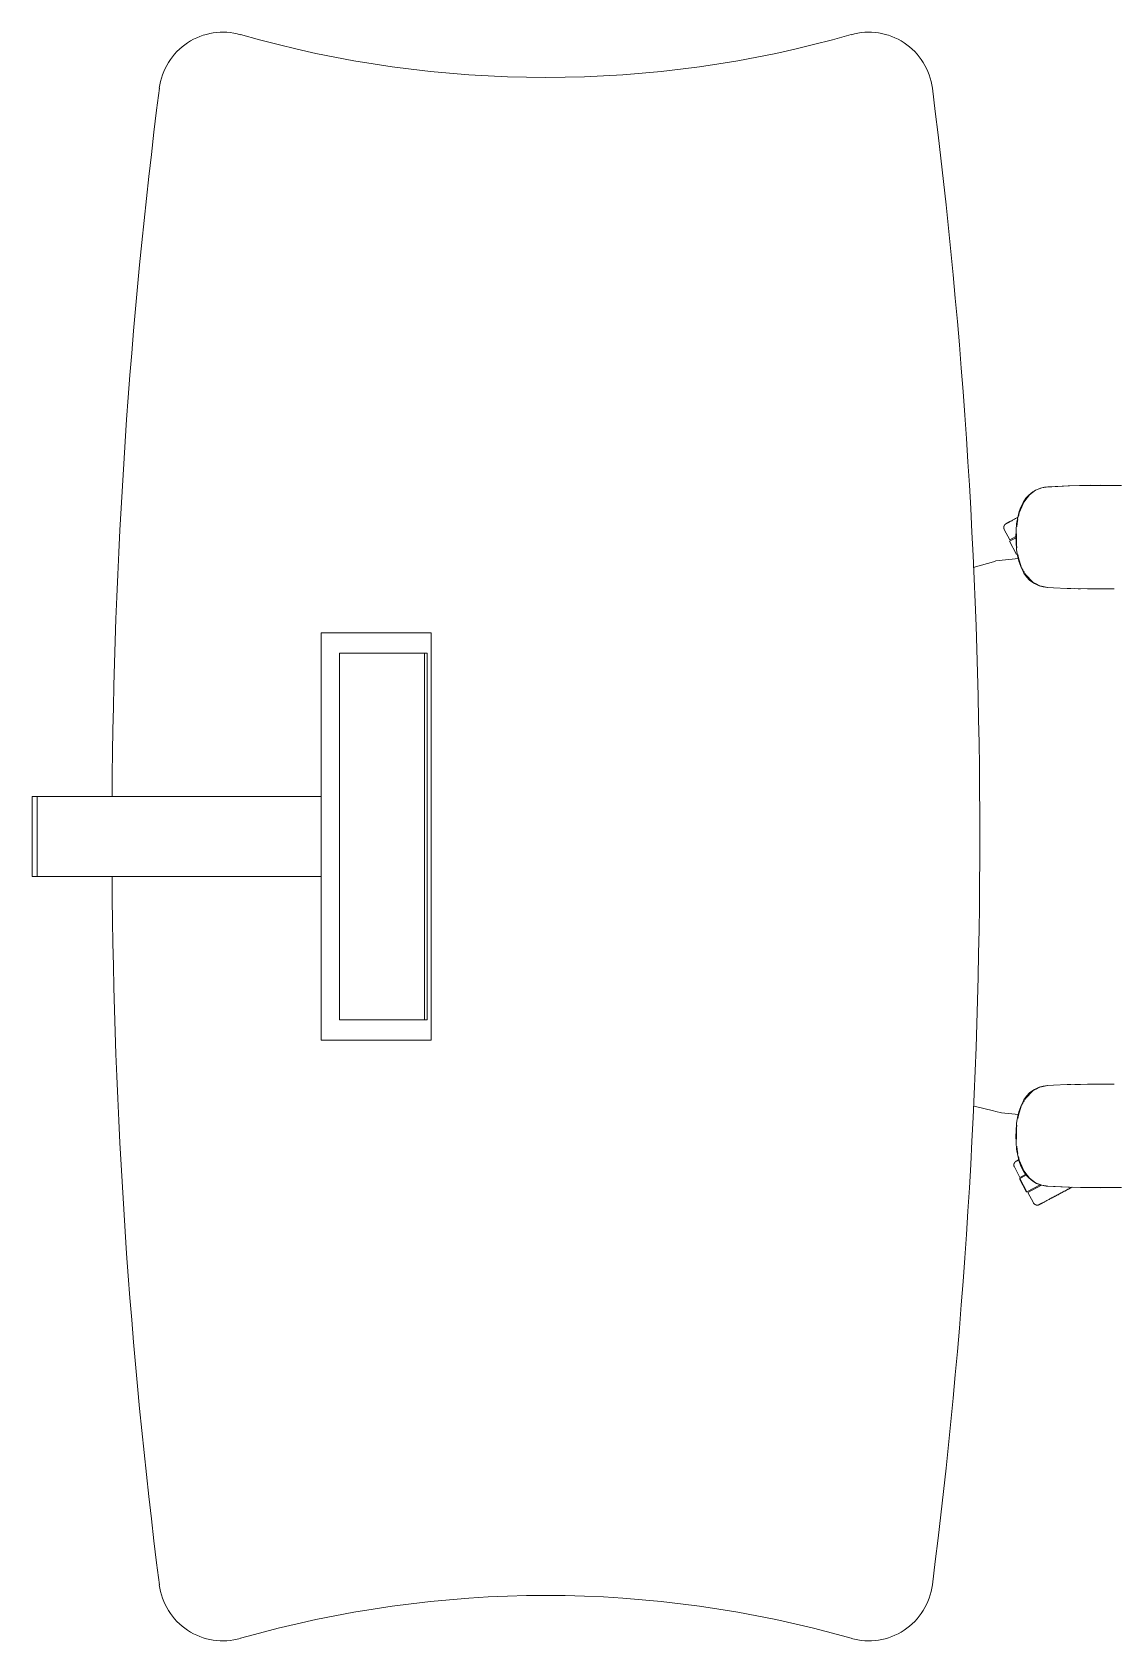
# Model space of a CAD drawing. Header units: millimetres. Extents: x 155927 to 295199, y -4084 to 97293.
# Drawn here: x 183664 to 184676, y 20255 to 21760 of the extents above; entities that cross this region are included whole.
import ezdxf

# ---------------------------------------------------------------- set-up
doc = ezdxf.new("R2010")
doc.units = ezdxf.units.MM
doc.header["$MEASUREMENT"] = 0
doc.layers.add('G-IMPT', color=8, linetype='CONTINUOUS', lineweight=9)
doc.layers.add('I-FURN', color=8, linetype='CONTINUOUS', lineweight=9)

msp = doc.modelspace()

# ---------------------------------------------------------------- linework, layer by layer
at = {"layer": 'G-IMPT'}
for p, q in [((184654.7, 21336.1), (184633.3, 21335.5)), ((184644.9, 21335.9), (184633.3, 21335.5)), ((184654.7, 21336.1), (184634.5, 21335.6)), ((184654.7, 21336.1), (184644.9, 21335.9)), ((184644.9, 21335.9), (184664.1, 21336.1)), ((184674.9, 21336), (184644.9, 21335.9)), ((184652.7, 21336), (184650.8, 21336)), ((184654.7, 21336), (184652.7, 21336)), ((184674.9, 21336), (184654.7, 21336.1)), ((184674.9, 21336), (184664.1, 21336.1)), ((184674.9, 21336), (184683.3, 21335.8)), ((184591.2, 21319.9), (184593.9, 21324)), ((184597.1, 21327.2), (184591.9, 21320.4)), ((184593.9, 21324), (184596.6, 21327)), ((184600.3, 21330.1), (184596.6, 21327)), ((184602.7, 21331.4), (184597.1, 21327.2)), ((184603.7, 21332), (184600.3, 21330.1)), ((184608.9, 21333.8), (184602.7, 21331.4)), ((184603.7, 21332), (184607.4, 21333.4)), ((184608.7, 21333.8), (184607.4, 21333.4)), ((184608.7, 21333.8), (184611.1, 21334.2)), ((184608.9, 21333.8), (184612.7, 21334.4)), ((184612.8, 21334.5), (184611.1, 21334.2)), ((184634.5, 21335.6), (184612.8, 21334.5)), ((184633.3, 21335.5), (184612.8, 21334.5)), ((184612.8, 21334.5), (184614.4, 21334.6)), ((184634.5, 21335.6), (184614.4, 21334.6)), ((184633.3, 21335.5), (184634.5, 21335.6)), ((184585.2, 21300.1), (184586.2, 21306)), ((184587.7, 21311.5), (184586.2, 21306)), ((184587.7, 21310.4), (184587, 21306.9)), ((184587.7, 21310.4), (184590, 21316)), ((184587.7, 21311.5), (184589.2, 21315.8)), ((184591.2, 21319.9), (184589.2, 21315.8)), ((184591.9, 21320.4), (184590, 21316)), ((184584.5, 21287.6), (184584.7, 21294)), ((184585.2, 21300.1), (184584.7, 21294)), ((184585, 21290.7), (184584.9, 21287.6)), ((184585.6, 21300.4), (184585.4, 21297.2)), ((184586.4, 21304.2), (184585.6, 21300.4)), ((184584.6, 21283.1), (184584.5, 21287.6)), ((184584.6, 21283.1), (184585.1, 21275.8)), ((184585.1, 21280.4), (184584.9, 21287.6)), ((184585.1, 21280.4), (184585.5, 21277.7)), ((184586.3, 21269), (184585.1, 21275.8)), ((184563.4, 21264.6), (184544.6, 21259.3)), ((184563.4, 21264.6), (184565.7, 21265.3)), ((184586.9, 21267.7), (184565.7, 21265.3)), ((184587.2, 21265.1), (184586.3, 21269)), ((184586.4, 21271.4), (184586.8, 21268.2)), ((184586.8, 21268.2), (184589.8, 21258.8)), ((184587.2, 21265.1), (184589, 21260)), ((184589, 21260), (184591.2, 21255.4)), ((184589.8, 21258.8), (184591.3, 21256.3)), ((184591.2, 21255.4), (184592, 21254)), ((184591.6, 21255.9), (184592.5, 21254.4)), ((184594.4, 21250.5), (184592, 21254)), ((184592.9, 21253.6), (184594.8, 21250.5)), ((184593.6, 21252.6), (184600.5, 21245.2)), ((184593.6, 21252.6), (184594.9, 21251.1)), ((184597.3, 21247.5), (184594.4, 21250.5)), ((184594.8, 21250.5), (184600.5, 21245.2)), ((184595, 21251), (184598.1, 21247.4)), ((184597.3, 21247.5), (184598.6, 21246.4)), ((184600.5, 21245.2), (184598.1, 21247.4)), ((184601.8, 21244.2), (184598.6, 21246.4)), ((184602.1, 21244.4), (184600.5, 21245.2)), ((184601.8, 21244.2), (184606.2, 21242.2)), ((184602.8, 21244.1), (184607, 21242)), ((184610.1, 21241.1), (184606.2, 21242.2)), ((184607, 21242), (184614.4, 21240.6)), ((184614.1, 21240.6), (184610.1, 21241.1)), ((184619.8, 21240.3), (184614.1, 21240.6)), ((184619.8, 21240.3), (184632.4, 21239.7)), ((184635.9, 21239.6), (184632.4, 21239.7)), ((184651.6, 21239.2), (184635.9, 21239.6)), ((184639.6, 21239.5), (184642.6, 21239.4)), ((184644.8, 21239.4), (184642.6, 21239.4)), ((184651.6, 21239.2), (184656.1, 21239.2)), ((184656.1, 21239.2), (184670.8, 21239.2)), ((184676.3, 21239.2), (184670.8, 21239.2)), ((184594.4, 20764.7), (184592, 20761.2)), ((184592.9, 20761.6), (184594.8, 20764.7)), ((184593.6, 20762.6), (184600.5, 20770)), ((184593.6, 20762.6), (184594.9, 20764.1)), ((184597.3, 20767.7), (184594.4, 20764.7)), ((184594.8, 20764.7), (184600.5, 20770)), ((184595, 20764.3), (184598.1, 20767.8)), ((184597.3, 20767.7), (184598.6, 20768.9)), ((184600.5, 20770), (184598.1, 20767.8)), ((184601.8, 20771.1), (184598.6, 20768.9)), ((184602.1, 20770.8), (184600.5, 20770)), ((184601.8, 20771.1), (184606.2, 20773)), ((184602.8, 20771.1), (184607, 20773.2)), ((184610.1, 20774.1), (184606.2, 20773)), ((184607, 20773.2), (184614.4, 20774.6)), ((184614.1, 20774.6), (184610.1, 20774.1)), ((184619.8, 20774.9), (184614.1, 20774.6)), ((184619.8, 20774.9), (184632.4, 20775.5)), ((184635.9, 20775.6), (184632.4, 20775.5)), ((184651.6, 20776), (184635.9, 20775.6)), ((184639.6, 20775.7), (184642.6, 20775.8)), ((184644.8, 20775.8), (184642.6, 20775.8)), ((184651.6, 20776), (184656.1, 20776.1)), ((184656.1, 20776.1), (184670.8, 20776.1)), ((184676.3, 20776), (184670.8, 20776.1)), ((184545.5, 20755.4), (184563.4, 20751)), ((184563.4, 20751), (184565.8, 20750.4)), ((184571.1, 20749.1), (184565.8, 20750.4)), ((184586.9, 20747.7), (184571.1, 20749.1)), ((184587.2, 20750.1), (184586.3, 20746.2)), ((184586.8, 20747), (184589.8, 20756.4)), ((184587.2, 20750.1), (184589, 20755.2)), ((184589, 20755.2), (184591.2, 20759.8)), ((184589.8, 20756.4), (184591.3, 20758.9)), ((184591.2, 20759.8), (184592, 20761.2)), ((184591.6, 20759.3), (184592.5, 20760.8)), ((184584.6, 20732.1), (184585.1, 20739.4)), ((184585.1, 20734.8), (184584.9, 20727.6)), ((184586.3, 20746.2), (184585.1, 20739.4)), ((184585.1, 20734.8), (184585.5, 20737.6)), ((184586.4, 20743.8), (184586.8, 20747)), ((184584.6, 20732.1), (184584.5, 20727.6)), ((184584.5, 20727.6), (184584.7, 20721.3)), ((184585.2, 20715.1), (184584.7, 20721.3)), ((184585, 20724.5), (184584.9, 20727.6)), ((184585.2, 20715.1), (184586.2, 20709.2)), ((184585.6, 20714.8), (184585.4, 20718)), ((184586.4, 20711), (184585.6, 20714.8)), ((184587.7, 20703.7), (184586.2, 20709.2)), ((184587.7, 20704.8), (184587, 20708.3)), ((184587.7, 20704.8), (184590, 20699.2)), ((184587.7, 20703.7), (184589.2, 20699.4)), ((184591.2, 20695.3), (184589.2, 20699.4)), ((184591.9, 20694.8), (184590, 20699.2)), ((184591.2, 20695.3), (184593.9, 20691.3)), ((184597.1, 20688), (184591.9, 20694.8)), ((184593.9, 20691.3), (184596.6, 20688.2)), ((184600.3, 20685.1), (184596.6, 20688.2)), ((184602.7, 20683.8), (184597.1, 20688)), ((184603.7, 20683.2), (184600.3, 20685.1)), ((184608.9, 20681.4), (184602.7, 20683.8)), ((184603.7, 20683.2), (184607.4, 20681.8)), ((184608.7, 20681.4), (184607.4, 20681.8)), ((184608.7, 20681.4), (184611.1, 20681)), ((184608.9, 20681.4), (184612.7, 20680.9)), ((184612.8, 20680.7), (184611.1, 20681)), ((184633.3, 20679.7), (184612.8, 20680.7)), ((184634.5, 20679.6), (184612.8, 20680.7)), ((184612.8, 20680.7), (184614.4, 20680.6)), ((184634.5, 20679.6), (184614.4, 20680.6)), ((184654.7, 20679.2), (184633.3, 20679.7)), ((184644.9, 20679.3), (184633.3, 20679.7)), ((184633.3, 20679.7), (184634.5, 20679.6)), ((184654.7, 20679.2), (184634.5, 20679.6)), ((184674.9, 20679.2), (184644.9, 20679.3)), ((184654.7, 20679.2), (184644.9, 20679.3)), ((184644.9, 20679.3), (184664.1, 20679.1)), ((184652.7, 20679.2), (184650.8, 20679.3)), ((184654.7, 20679.2), (184652.7, 20679.2)), ((184674.9, 20679.2), (184654.7, 20679.2)), ((184674.9, 20679.2), (184664.1, 20679.1)), ((184674.9, 20679.2), (184683.3, 20679.4))]:
    msp.add_line(p, q, dxfattribs=at)
at = {"layer": 'I-FURN'}
for p, q in [((184585.6, 21305.7), (184584.8, 21305.3)), ((184586.4, 21306.2), (184585.6, 21305.7)), ((184573.1, 21296.8), (184573.2, 21296.9)), ((184573.1, 21296.6), (184573.1, 21296.8)), ((184573.1, 21296.5), (184573.1, 21296.6)), ((184573.2, 21296.3), (184573.1, 21296.5)), ((184573.2, 21297.4), (184573.3, 21297.6)), ((184573.2, 21297.3), (184573.2, 21297.4)), ((184573.2, 21297.1), (184573.2, 21297.3)), ((184573.2, 21296.9), (184573.2, 21297.1)), ((184573.2, 21296.1), (184573.2, 21296.3)), ((184573.2, 21296), (184573.2, 21296.1)), ((184573.2, 21295.8), (184573.2, 21296)), ((184573.3, 21295.7), (184573.2, 21295.8)), ((184573.3, 21297.9), (184573.4, 21298)), ((184573.3, 21297.7), (184573.3, 21297.9)), ((184573.3, 21297.6), (184573.3, 21297.7)), ((184573.3, 21295.5), (184573.3, 21295.7)), ((184573.4, 21295.4), (184573.3, 21295.5)), ((184573.4, 21298.2), (184573.5, 21298.3)), ((184573.4, 21298), (184573.4, 21298.2)), ((184573.4, 21295.2), (184573.4, 21295.4)), ((184573.5, 21295.1), (184573.4, 21295.2)), ((184573.5, 21298.3), (184573.6, 21298.5)), ((184573.5, 21294.9), (184573.5, 21295.1)), ((184573.6, 21294.8), (184573.5, 21294.9)), ((184573.6, 21298.5), (184573.7, 21298.6)), ((184573.6, 21294.8), (184578.8, 21285.1)), ((184573.7, 21298.8), (184573.8, 21298.9)), ((184573.7, 21298.6), (184573.7, 21298.8)), ((184573.8, 21298.9), (184573.9, 21299)), ((184573.9, 21299), (184574, 21299.2)), ((184574, 21299.2), (184574.1, 21299.3)), ((184574.1, 21299.3), (184574.2, 21299.4)), ((184574.2, 21299.4), (184574.3, 21299.5)), ((184574.3, 21299.5), (184574.5, 21299.6)), ((184574.5, 21299.6), (184574.6, 21299.7)), ((184574.6, 21299.7), (184574.7, 21299.8)), ((184574.7, 21299.8), (184574.8, 21299.9)), ((184574.8, 21299.9), (184575, 21300)), ((184575, 21300), (184575.1, 21300.1)), ((184575.1, 21300.1), (184575.2, 21300.2)), ((184575.2, 21300.2), (184575.3, 21300.2)), ((184575.3, 21300.2), (184575.4, 21300.3)), ((184575.4, 21300.3), (184575.3, 21300.2)), ((184575.3, 21300.2), (184575.3, 21300.2)), ((184575.3, 21300.2), (184575.3, 21300.2)), ((184575.3, 21300.2), (184575.3, 21300.2)), ((184575.4, 21300.3), (184575.5, 21300.3)), ((184575.5, 21300.3), (184575.4, 21300.3)), ((184575.5, 21300.3), (184575.6, 21300.4)), ((184575.7, 21300.4), (184575.5, 21300.3)), ((184575.6, 21300.4), (184575.8, 21300.5)), ((184575.9, 21300.5), (184575.7, 21300.4)), ((184575.8, 21300.5), (184576, 21300.6)), ((184576.1, 21300.7), (184575.9, 21300.5)), ((184576, 21300.6), (184576.3, 21300.7)), ((184576.4, 21300.8), (184576.1, 21300.7)), ((184576.3, 21300.7), (184576.6, 21300.9)), ((184576.7, 21301), (184576.4, 21300.8)), ((184576.6, 21300.9), (184576.9, 21301.1)), ((184577.1, 21301.2), (184576.7, 21301)), ((184576.9, 21301.1), (184577.3, 21301.3)), ((184577.5, 21301.4), (184577.1, 21301.2)), ((184577.3, 21301.3), (184577.7, 21301.5)), ((184577.9, 21301.6), (184577.5, 21301.4)), ((184577.7, 21301.5), (184578.1, 21301.7)), ((184578.4, 21301.9), (184577.9, 21301.6)), ((184578.1, 21301.7), (184578.6, 21302)), ((184578.9, 21302.1), (184578.4, 21301.9)), ((184578.6, 21302), (184579.1, 21302.3)), ((184579.4, 21302.4), (184578.9, 21302.1)), ((184579.1, 21302.3), (184579.7, 21302.5)), ((184580, 21302.7), (184579.4, 21302.4)), ((184579.7, 21302.5), (184580.3, 21302.9)), ((184580.6, 21303), (184580, 21302.7)), ((184581.2, 21303.4), (184580.6, 21303)), ((184581.9, 21303.7), (184581.2, 21303.4)), ((184582.6, 21304.1), (184581.9, 21303.7)), ((184583.3, 21304.5), (184582.6, 21304.1)), ((184584, 21304.9), (184583.3, 21304.5)), ((184584.8, 21305.3), (184584, 21304.9)), ((184578.4, 21283.8), (184585, 21271.4)), ((184578.6, 21283.8), (184584.1, 21286.8)), ((184585.2, 21271.5), (184578.6, 21283.8)), ((184578.8, 21285.1), (184584.4, 21288.1)), ((184585.2, 21271.5), (184585.2, 21271.5)), ((183934.3, 21198.1), (183941.3, 21198.1)), ((183934.3, 20817.1), (183934.3, 21198.1)), ((183941.3, 21198.1), (183948, 21198.1)), ((183948, 21198.1), (184037.2, 21198.1)), ((184037.2, 21198.1), (184037.4, 21198.1)), ((184037.4, 20817.1), (184037.4, 21198.1)), ((183951.5, 21179.1), (184033.7, 21179.1)), ((183951.5, 20836.2), (183951.5, 21179.1)), ((184031.1, 20836.2), (184031.1, 21179.1)), ((184033.7, 21179.1), (184033.7, 20836.2)), ((183664, 21045.1), (183664, 20970.1)), ((183664, 21045.1), (183668.6, 21045.1)), ((183668.6, 21045.1), (183934.3, 21045.1)), ((183668.6, 21045.1), (183668.6, 20970.1)), ((183668.6, 20970.1), (183664, 20970.1)), ((183934.3, 20970.1), (183668.6, 20970.1)), ((184033.7, 20836.2), (183951.5, 20836.2)), ((183941.3, 20817.1), (183934.3, 20817.1)), ((183948, 20817.1), (183941.3, 20817.1)), ((184037.2, 20817.1), (183948, 20817.1)), ((184037.4, 20817.1), (184037.2, 20817.1)), ((184584.3, 20703.7), (184584.5, 20703.7)), ((184584.5, 20703.7), (184584.6, 20703.8)), ((184584.6, 20703.8), (184584.7, 20703.9)), ((184584.7, 20703.9), (184584.8, 20703.9)), ((184584.8, 20703.9), (184584.9, 20704)), ((184584.9, 20704), (184584.8, 20704)), ((184584.8, 20704), (184584.8, 20703.9)), ((184584.8, 20703.9), (184584.8, 20703.9)), ((184584.8, 20703.9), (184584.8, 20703.9)), ((184585, 20704.1), (184584.9, 20704)), ((184584.9, 20704), (184585, 20704)), ((184585, 20704), (184585.1, 20704.1)), ((184585.2, 20704.1), (184585, 20704.1)), ((184585.1, 20704.1), (184585.3, 20704.2)), ((184585.4, 20704.3), (184585.2, 20704.1)), ((184585.3, 20704.2), (184585.5, 20704.3)), ((184585.6, 20704.4), (184585.4, 20704.3)), ((184585.5, 20704.3), (184585.8, 20704.4)), ((184585.9, 20704.5), (184585.6, 20704.4)), ((184585.8, 20704.4), (184586.1, 20704.6)), ((184586.2, 20704.7), (184585.9, 20704.5)), ((184586.1, 20704.6), (184586.4, 20704.8)), ((184586.6, 20704.9), (184586.2, 20704.7)), ((184586.4, 20704.8), (184586.8, 20705)), ((184587, 20705.1), (184586.6, 20704.9)), ((184586.8, 20705), (184587.2, 20705.2)), ((184587.4, 20705.3), (184587, 20705.1)), ((184582.6, 20700.7), (184582.7, 20700.8)), ((184582.6, 20700.5), (184582.6, 20700.7)), ((184582.6, 20700.3), (184582.6, 20700.5)), ((184582.6, 20700.2), (184582.6, 20700.3)), ((184582.7, 20700), (184582.6, 20700.2)), ((184582.7, 20701.3), (184582.8, 20701.4)), ((184582.7, 20701.1), (184582.7, 20701.3)), ((184582.7, 20701), (184582.7, 20701.1)), ((184582.7, 20700.8), (184582.7, 20701)), ((184582.7, 20699.9), (184582.7, 20700)), ((184582.7, 20699.7), (184582.7, 20699.9)), ((184582.7, 20699.5), (184582.7, 20699.7)), ((184582.8, 20699.4), (184582.7, 20699.5)), ((184582.8, 20701.6), (184582.9, 20701.8)), ((184582.8, 20701.4), (184582.8, 20701.6)), ((184582.8, 20699.2), (184582.8, 20699.4)), ((184582.9, 20699.1), (184582.8, 20699.2)), ((184582.9, 20701.9), (184583, 20702.1)), ((184582.9, 20701.8), (184582.9, 20701.9)), ((184582.9, 20698.9), (184582.9, 20699.1)), ((184583, 20698.8), (184582.9, 20698.9)), ((184583, 20702.1), (184583.1, 20702.2)), ((184583, 20698.6), (184583, 20698.8)), ((184583.1, 20698.5), (184583, 20698.6)), ((184583.1, 20702.2), (184583.2, 20702.3)), ((184583.1, 20698.5), (184588.3, 20688.8)), ((184583.2, 20702.5), (184583.3, 20702.6)), ((184583.2, 20702.3), (184583.2, 20702.5)), ((184583.3, 20702.6), (184583.4, 20702.7)), ((184583.4, 20702.7), (184583.5, 20702.9)), ((184583.5, 20702.9), (184583.6, 20703)), ((184583.6, 20703), (184583.7, 20703.1)), ((184583.7, 20703.1), (184583.8, 20703.2)), ((184583.8, 20703.2), (184584, 20703.3)), ((184584, 20703.3), (184584.1, 20703.5)), ((184584.1, 20703.5), (184584.2, 20703.6)), ((184584.2, 20703.6), (184584.3, 20703.7)), ((184588.1, 20687.6), (184593.4, 20690.4)), ((184588.3, 20688.8), (184593.5, 20691.6)), ((184587.9, 20687.5), (184594.5, 20675.1)), ((184594.6, 20675.2), (184588.1, 20687.6)), ((184607.2, 20681.9), (184594.6, 20675.2)), ((184595.8, 20674.7), (184608.4, 20681.4)), ((184595.8, 20674.7), (184600.9, 20665)), ((184625.8, 20673.6), (184624.8, 20673.1)), ((184625.3, 20673.4), (184626.3, 20673.9)), ((184626.8, 20674.2), (184625.8, 20673.6)), ((184626.3, 20673.9), (184627.2, 20674.4)), ((184627.8, 20674.7), (184626.8, 20674.2)), ((184627.2, 20674.4), (184628.2, 20674.9)), ((184628.8, 20675.2), (184627.8, 20674.7)), ((184628.2, 20674.9), (184629.2, 20675.5)), ((184629.8, 20675.8), (184628.8, 20675.2)), ((184629.2, 20675.5), (184630.2, 20676)), ((184630.8, 20676.3), (184629.8, 20675.8)), ((184630.2, 20676), (184631.2, 20676.5)), ((184631.8, 20676.8), (184630.8, 20676.3)), ((184631.2, 20676.5), (184632.2, 20677.1)), ((184632.8, 20677.4), (184631.8, 20676.8)), ((184632.2, 20677.1), (184633.2, 20677.6)), ((184633.8, 20677.9), (184632.8, 20677.4)), ((184633.2, 20677.6), (184634.2, 20678.1)), ((184634.8, 20678.4), (184633.8, 20677.9)), ((184634.2, 20678.1), (184635.2, 20678.7)), ((184635.8, 20679), (184634.8, 20678.4)), ((184635.2, 20678.7), (184636.2, 20679.2)), ((184636.8, 20679.5), (184635.8, 20679)), ((184636.2, 20679.2), (184637.2, 20679.7)), ((184600.9, 20664.9), (184600.9, 20665)), ((184601, 20664.8), (184600.9, 20664.9)), ((184601.1, 20664.7), (184601, 20664.8)), ((184601.2, 20664.5), (184601.1, 20664.7)), ((184601.3, 20664.4), (184601.2, 20664.5)), ((184601.4, 20664.3), (184601.3, 20664.4)), ((184601.5, 20664.2), (184601.4, 20664.3)), ((184601.6, 20664), (184601.5, 20664.2)), ((184601.7, 20663.9), (184601.6, 20664)), ((184601.8, 20663.8), (184601.7, 20663.9)), ((184602, 20663.7), (184601.8, 20663.8)), ((184602.1, 20663.6), (184602, 20663.7)), ((184602.2, 20663.5), (184602.1, 20663.6)), ((184602.4, 20663.4), (184602.2, 20663.5)), ((184602.5, 20663.4), (184602.4, 20663.4)), ((184602.7, 20663.3), (184602.5, 20663.4)), ((184602.8, 20663.2), (184602.7, 20663.3)), ((184602.9, 20663.1), (184602.8, 20663.2)), ((184603.1, 20663.1), (184602.9, 20663.1)), ((184603.2, 20663), (184603.1, 20663.1)), ((184603.4, 20663), (184603.2, 20663)), ((184603.6, 20662.9), (184603.4, 20663)), ((184603.7, 20662.9), (184603.6, 20662.9)), ((184603.9, 20662.9), (184603.7, 20662.9)), ((184604, 20662.9), (184603.9, 20662.9)), ((184604.2, 20662.9), (184604, 20662.9)), ((184604.4, 20662.8), (184604.2, 20662.9)), ((184604.5, 20662.8), (184604.4, 20662.8)), ((184604.7, 20662.8), (184604.5, 20662.8)), ((184604.8, 20662.9), (184604.7, 20662.8)), ((184605, 20662.9), (184604.8, 20662.9)), ((184605.2, 20662.9), (184605, 20662.9)), ((184605.3, 20662.9), (184605.2, 20662.9)), ((184605.5, 20663), (184605.3, 20662.9)), ((184605.6, 20663), (184605.5, 20663)), ((184605.8, 20663.1), (184605.6, 20663)), ((184605.9, 20663.1), (184605.8, 20663.1)), ((184606.1, 20663.2), (184605.9, 20663.1)), ((184606.2, 20663.2), (184606.1, 20663.2)), ((184606.4, 20663.3), (184606.2, 20663.2)), ((184606.5, 20663.4), (184606.4, 20663.3)), ((184606.4, 20663.3), (184606.5, 20663.4)), ((184606.4, 20663.3), (184606.4, 20663.3)), ((184606.4, 20663.3), (184606.4, 20663.3)), ((184606.4, 20663.3), (184606.4, 20663.3)), ((184606.6, 20663.4), (184606.5, 20663.4)), ((184606.5, 20663.4), (184606.6, 20663.4)), ((184606.8, 20663.5), (184606.6, 20663.4)), ((184606.6, 20663.4), (184606.7, 20663.5)), ((184606.7, 20663.5), (184606.9, 20663.6)), ((184607, 20663.6), (184606.8, 20663.5)), ((184606.9, 20663.6), (184607.1, 20663.7)), ((184607.2, 20663.8), (184607, 20663.6)), ((184607.1, 20663.7), (184607.4, 20663.8)), ((184607.5, 20663.9), (184607.2, 20663.8)), ((184607.4, 20663.8), (184607.6, 20664)), ((184607.8, 20664.1), (184607.5, 20663.9)), ((184607.6, 20664), (184608, 20664.2)), ((184608.2, 20664.3), (184607.8, 20664.1)), ((184608, 20664.2), (184608.4, 20664.4)), ((184608.6, 20664.5), (184608.2, 20664.3)), ((184608.4, 20664.4), (184608.8, 20664.6)), ((184609, 20664.7), (184608.6, 20664.5)), ((184608.8, 20664.6), (184609.2, 20664.8)), ((184609.5, 20665), (184609, 20664.7)), ((184609.2, 20664.8), (184609.7, 20665.1)), ((184610, 20665.2), (184609.5, 20665)), ((184609.7, 20665.1), (184610.2, 20665.4)), ((184610.5, 20665.5), (184610, 20665.2)), ((184610.2, 20665.4), (184610.8, 20665.6)), ((184611.1, 20665.8), (184610.5, 20665.5)), ((184610.8, 20665.6), (184611.3, 20666)), ((184611.3, 20666), (184612, 20666.3)), ((184612, 20666.3), (184612.6, 20666.6)), ((184612.6, 20666.6), (184613.3, 20667)), ((184613.3, 20667), (184614, 20667.4)), ((184614, 20667.4), (184614.7, 20667.8)), ((184614.7, 20667.8), (184615.5, 20668.2)), ((184615.5, 20668.2), (184616.3, 20668.6)), ((184616.3, 20668.6), (184617.1, 20669)), ((184617.1, 20669), (184617.9, 20669.5)), ((184618.4, 20669.7), (184617.5, 20669.3)), ((184617.9, 20669.5), (184618.8, 20669.9)), ((184619.3, 20670.2), (184618.4, 20669.7)), ((184618.8, 20669.9), (184619.7, 20670.4)), ((184620.1, 20670.6), (184619.3, 20670.2)), ((184619.7, 20670.4), (184620.6, 20670.9)), ((184621, 20671.1), (184620.1, 20670.6)), ((184620.6, 20670.9), (184621.5, 20671.3)), ((184622, 20671.6), (184621, 20671.1)), ((184621.5, 20671.3), (184622.4, 20671.8)), ((184622.9, 20672.1), (184622, 20671.6)), ((184622.4, 20671.8), (184623.3, 20672.3)), ((184623.9, 20672.6), (184622.9, 20672.1)), ((184623.3, 20672.3), (184624.3, 20672.8)), ((184624.8, 20673.1), (184623.9, 20672.6)), ((184624.3, 20672.8), (184625.3, 20673.4))]:
    msp.add_line(p, q, dxfattribs=at)
for centre, radius, start, end in [((183842.5, 21699.9), 60, 74.0349, 172.7512), ((184144.7, 22756.1), 1038.5, 254.0349, 285.9651), ((184446.8, 21699.9), 60, 7.2488, 105.9651), ((189285.5, 21007.6), 5546.8, 172.7512, 179.6125), ((179003.9, 21007.6), 5546.8, 352.7512, 7.2488), ((189285.5, 21007.6), 5546.8, 180.3875, 187.2488), ((183842.5, 20315.3), 60, 187.2488, 285.9651), ((184144.7, 19259.2), 1038.5, 74.0349, 105.9651), ((184446.8, 20315.3), 60, 254.0349, 352.7512)]:
    msp.add_arc(centre, radius, start, end, dxfattribs=at)

doc.saveas('drawing.dxf')
